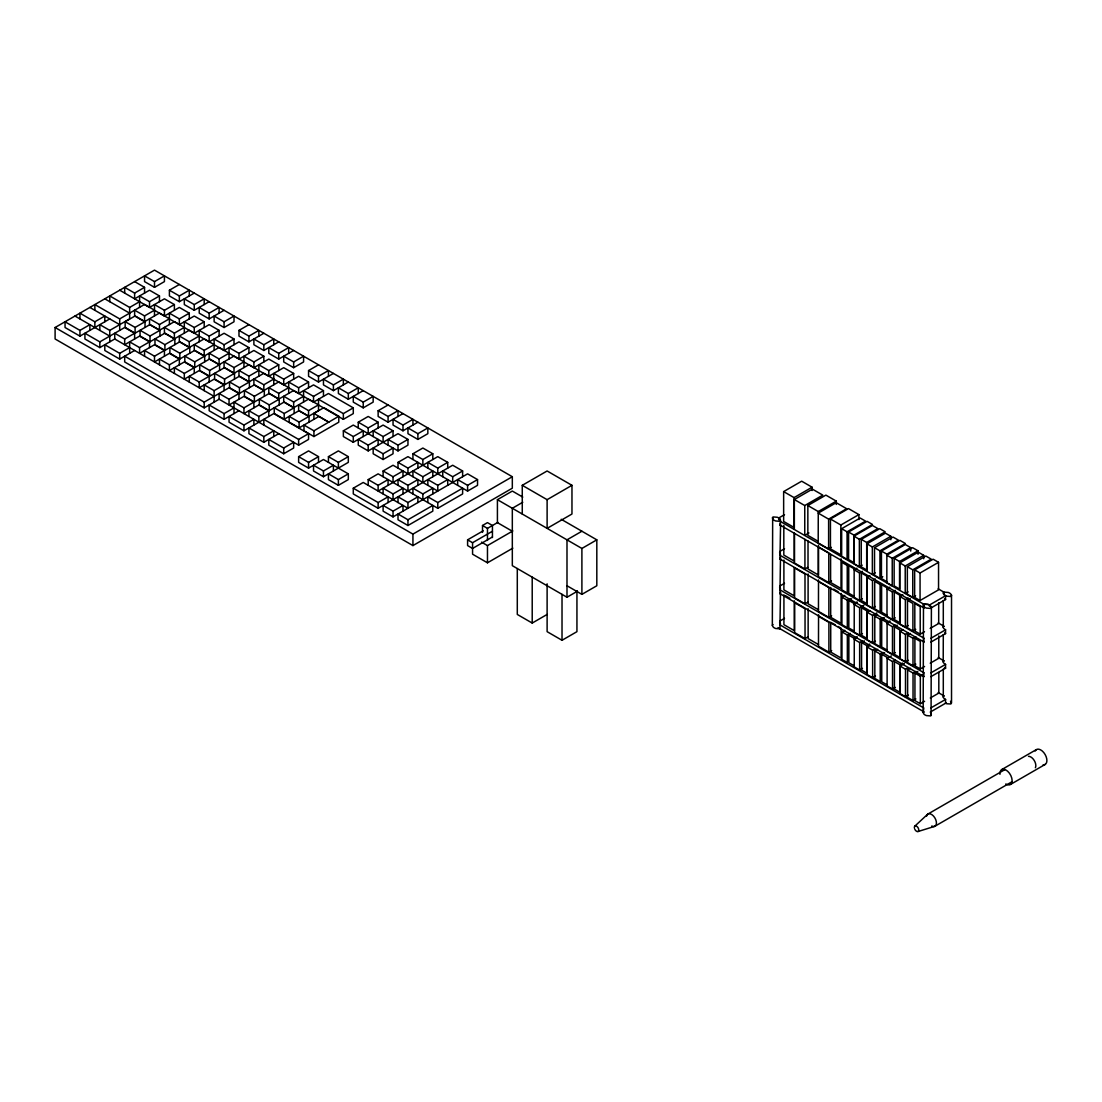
<?xml version="1.0" encoding="UTF-8"?>
<svg xmlns="http://www.w3.org/2000/svg" width="1102" height="1102" viewBox="0 0 1102 1102"><rect width="100%" height="100%" fill="white"/><g stroke="black" fill="none" stroke-linecap="round" stroke-linejoin="round"><path stroke-width="1.5" d="M924.013 676.614L779.968 593.675L780.478 557.64M923.173 712.457L923.49 604.419A1.887 1.088 0 0 1 924.068 604.061L928.104 604.378A7.907 4.56 0 0 1 930.405 605.687L931.397 607.312L931.066 715.57A1.887 1.088 0 0 1 930.474 715.914L926.451 715.597A7.838 4.532 0 0 1 923.958 714.137L923.159 712.622L923.793 707.939L779.968 624.903L780.478 592.242M945.626 664.341A6.364 3.678 0 0 1 943.202 661.999L943.298 634.628M780.478 523.588L779.968 525.02L924.013 607.96M780.574 524.029L779.968 559.072L924.013 642.025M780.574 558.094L779.968 559.072M780.574 592.697L779.968 593.675M772.364 517.83L773.328 519.676A7.907 4.56 0 0 0 775.629 520.971L779.665 521.287A1.887 1.088 0 0 0 780.257 520.943L779.596 518.56A7.907 4.56 0 0 0 777.296 517.265L773.26 516.948A1.887 1.088 0 0 0 772.667 517.293L772.337 625.55L773.328 627.176A7.907 4.56 0 0 0 775.629 628.484L779.665 628.801M923.173 604.957L924.151 606.803A7.907 4.56 0 0 0 926.451 608.097L930.474 608.414A1.887 1.088 0 0 0 931.066 608.056L931.369 607.533M931.369 715.033L930.653 713.407M930.887 707.897L945.544 699.439L945.544 703.2A7.631 4.408 0 0 0 946.866 703.765L950.627 703.985A1.887 1.088 0 0 0 951.205 703.627L950.544 701.244M772.364 625.344L772.667 624.806A1.887 1.088 0 0 1 773.039 624.545M943.629 592.477L943.298 593.331A6.364 3.678 0 0 0 945.626 595.672M914.812 826.156L927.54 814.35M779.968 525.02L780.574 520.199L779.582 518.601A7.866 4.546 0 0 0 778.728 517.995L784.528 514.648M55.1 327.514L154.5 270.128L512.32 476.725L512.32 488.2L412.933 545.586L55.1 338.989L55.1 327.514L412.933 534.112L512.32 476.725M124.678 293.091L124.678 287.346L134.623 293.091L144.555 287.346L144.555 293.091M154.5 281.602L164.432 275.872L164.432 281.602L154.5 287.346L144.555 281.602L144.555 275.872L154.5 281.602L154.5 287.346M109.773 318.905L79.95 336.124L65.046 327.514L65.046 321.784L79.95 330.38L89.896 324.649L89.896 330.38M79.95 318.905L79.95 313.175L94.855 321.784L104.8 316.04L104.8 321.784M109.773 301.686L109.773 295.956L129.65 307.43L139.582 301.686M119.705 330.38L119.705 318.905L144.555 304.441L154.5 310.172L144.555 315.916L134.623 310.172L134.623 315.916L144.555 321.66L159.473 313.051L169.405 318.781L159.473 324.525L149.528 318.781L149.528 324.525L159.473 330.269L174.378 321.66L184.323 327.39L174.378 333.135L164.432 327.39L164.432 333.135L174.378 338.865L189.282 330.269L199.228 336L189.282 341.744L179.35 336L179.35 341.744L189.282 347.474L204.201 338.865L214.132 344.609L204.201 350.353L194.255 344.609L194.255 350.353L204.201 356.084L219.105 347.474L229.051 353.219L219.105 358.963L209.16 353.219L209.16 358.963L219.105 364.693L234.01 356.084L243.955 361.828L234.01 367.558L224.078 361.828L224.078 367.558L234.01 373.303L248.928 364.693L258.86 370.437L248.928 376.168L238.982 370.437L238.982 376.168L248.928 381.912L263.833 373.303L273.778 379.047L263.833 384.777L253.901 379.047L253.901 384.777L263.833 390.521L278.737 381.912L288.683 387.642L278.737 393.386L268.805 387.642L268.805 393.386L278.737 399.131L293.655 390.521L303.587 396.252L293.655 401.996L283.71 396.252L283.71 401.996L293.655 407.74L308.56 399.131L318.506 404.861L308.56 410.605L298.628 404.861L298.628 410.605L308.56 416.336L318.506 410.605L318.506 399.255L343.356 413.594L353.287 407.85L353.287 413.594L343.356 419.339L318.506 404.985M139.582 307.43L139.582 295.956L149.528 301.686L159.473 295.956L159.473 301.686M194.255 293.091L179.35 301.686L169.405 295.956L169.405 290.212L179.35 284.481M99.827 330.38L99.827 324.649L109.773 330.38L129.65 318.905L129.65 307.43M119.705 290.212L149.528 307.43L164.432 298.821L174.378 304.565L174.378 310.296M159.955 336.027L159.955 330.297L150.01 324.553L135.105 333.162L125.16 327.418L125.16 321.688L135.105 315.943L145.037 321.688L145.037 327.418M214.132 396.376L114.732 338.989L99.827 347.598L84.923 338.989L84.923 333.259L99.827 341.868L124.678 327.514L134.623 333.259L134.623 338.989M169.405 290.212L179.35 295.956L189.282 290.212L189.282 295.956M154.5 315.916L154.5 304.565L164.432 310.296L174.378 304.565M125.16 321.688L135.105 327.418L145.037 321.688M114.732 338.989L114.732 333.259L124.678 338.989L134.623 333.259M154.5 310.296L164.432 316.04L179.35 307.43L189.282 313.175L189.282 318.905M209.16 301.686L194.255 310.296L184.31 304.565L184.31 298.821L194.255 304.565L204.201 298.821L204.201 304.565M134.623 350.477L119.705 359.073L104.8 350.477L104.8 344.733L119.705 353.343L129.65 347.598M169.405 324.525L169.405 313.175L179.35 318.905L189.282 313.175M174.86 344.637L174.86 338.906L164.914 333.162L150.01 341.772L140.064 336.027L140.064 330.297L150.01 336.027L159.955 330.297M129.65 353.343L129.65 341.868L139.582 347.598L149.528 341.868L149.528 347.598M169.405 318.905L179.35 324.649L194.255 316.04L204.201 321.784L204.201 327.514M224.078 310.296L209.16 318.905L199.228 313.175L199.228 307.43L209.16 313.175L219.105 307.43L219.105 313.175M184.323 333.135L184.31 321.784L194.255 327.514L204.201 321.784M189.764 353.246L189.764 347.516L179.833 341.772L164.914 350.381L154.983 344.637L154.983 338.906L164.914 344.637L174.86 338.906M144.555 356.208L144.555 350.477L154.5 356.208L164.432 350.477L164.432 356.208M184.31 327.514L194.255 333.259L209.16 324.649L219.105 330.38L219.105 336.124M224.078 321.784L234.01 316.04L234.01 321.784L224.078 327.514L214.132 321.784L214.132 316.04L224.078 321.784L224.078 327.514M199.228 341.744L199.228 330.38L209.16 336.124L219.105 330.38M204.683 361.855L204.683 356.111L194.737 350.381L179.833 358.99L169.887 353.246L169.887 347.516L179.833 353.246L189.764 347.516M159.473 364.817L159.473 359.073L169.405 364.817L179.35 359.073L179.35 364.817M199.228 336.124L209.16 341.868L224.078 333.259L234.01 338.989L234.01 344.733M263.833 333.259L248.928 341.868L238.982 336.124L238.982 330.38L248.928 324.649M214.132 350.353L214.132 338.989L224.078 344.733L234.01 338.989M219.587 370.465L219.587 364.721L209.642 358.99L194.737 367.6L184.805 361.855L184.805 356.111L194.737 361.855L204.683 356.111M174.378 373.426L174.378 367.682L184.31 373.426L194.255 367.682L194.255 373.426M214.132 344.733L224.078 350.477L238.982 341.868L248.928 347.598L248.928 353.343M238.982 330.38L248.928 336.124L258.86 330.38L258.86 336.124M229.051 358.963L229.051 347.598L238.982 353.343L248.928 347.598M234.492 379.074L234.492 373.33L224.56 367.6L209.642 376.209L199.71 370.465L199.71 364.721L209.642 370.465L219.587 364.721M189.282 382.036L189.282 376.292L199.228 382.036L209.16 376.292L209.16 382.036M229.051 353.343L238.982 359.073L253.887 350.477L263.833 356.208L263.833 361.952M278.737 341.868L263.833 350.477L253.887 344.733L253.887 338.989L263.833 344.733L273.778 338.989L273.778 344.733M243.955 367.558L243.955 356.208L253.887 361.952L263.833 356.208M249.41 387.684L249.41 381.939L239.465 376.209L224.56 384.805L214.615 379.074L214.615 373.33L224.56 379.074L234.492 373.33M204.201 390.645L204.201 384.901L214.132 390.645L224.078 384.901L224.078 390.645M243.955 361.952L253.887 367.682L268.805 359.073L278.737 364.817L278.737 370.561M293.655 350.477L278.737 359.073L268.805 353.343L268.805 347.598L278.737 353.343L288.683 347.598L288.683 353.343M253.887 425.069L253.887 419.339L243.955 425.069L229.051 416.46L229.051 422.204L243.955 430.813L273.778 413.594L308.56 433.678L308.56 439.422L298.628 445.153L219.105 399.255L204.201 407.85L124.678 361.952L124.678 356.208L204.201 402.12L229.051 387.766L238.982 393.51L238.982 399.255M258.86 376.168L258.86 364.817L268.805 370.561L278.737 364.817M264.315 396.293L264.315 390.549L254.383 384.805L239.465 393.414L229.533 387.684L229.533 381.939L239.465 387.684L249.41 381.939M219.105 399.255L219.105 393.51L229.051 399.255L238.982 393.51M258.86 370.561L268.805 376.292L283.71 367.682L293.655 373.426L293.655 379.171M293.655 361.952L303.587 356.208L303.587 361.952L293.655 367.682L283.71 361.952L283.71 356.208L293.655 361.952L293.655 367.682M238.982 410.729L224.078 419.339L209.16 410.729L209.16 404.985L224.078 413.594L234.01 407.85M273.778 384.777L273.778 373.426L283.71 379.157L293.655 373.426M279.219 404.902L279.219 399.158L269.287 393.414L254.383 402.023L244.437 396.293L244.437 390.549L254.383 396.293L264.315 390.549M234.01 413.594L234.01 402.12L243.955 407.85L253.887 402.12L253.887 407.85M273.778 379.171L283.71 384.901L298.628 376.292L308.56 382.036L308.56 387.766M333.41 373.426L318.506 382.036L308.56 376.292L308.56 370.561L318.506 364.817M294.138 413.498L294.138 407.768L284.192 402.023L269.287 410.633L259.342 404.902L259.342 399.158L269.287 404.902L279.219 399.158M288.683 393.386L288.683 382.036L298.628 387.766L308.56 382.036M308.56 370.561L318.506 376.292L328.437 370.561L328.437 376.292M248.928 416.46L248.928 410.729L258.86 416.46L268.805 410.729L268.805 416.46M288.683 387.766L298.628 393.51L313.533 384.901L323.465 390.645L323.465 396.376M309.042 422.107L309.042 416.377L299.11 410.633L284.192 419.242L274.26 413.498L274.26 407.768L284.192 413.498L294.138 407.768M303.587 401.996L303.587 390.645L313.533 396.376L323.465 390.645M348.315 382.036L333.41 390.645L323.465 384.901L323.465 379.157L333.41 384.901L343.356 379.157L343.356 384.901M303.587 396.376L313.533 402.12L328.437 393.51L353.287 407.85M278.737 433.678L263.833 442.288L248.928 433.678L248.928 427.948L263.833 436.544L273.778 430.813L273.778 436.544M313.932 419.132L313.932 413.402L328.837 422.204L318.905 416.46L299.11 427.851L289.165 422.107L289.165 416.377L299.11 422.107L309.042 416.377M313.932 413.402L323.878 407.657L338.782 416.267L338.782 422.204L313.932 436.544L304 430.813L304 425.069L313.932 430.813L313.932 436.544M363.233 390.645L348.315 399.255L338.383 393.51L338.383 387.766L348.315 393.51L358.26 387.766L358.26 393.51M283.71 448.032L293.655 442.288L293.655 448.032L283.71 453.762L268.805 445.153L268.805 439.422L283.71 448.032L283.71 453.762M263.833 425.069L263.833 419.339L298.628 439.422L308.56 433.678M313.932 430.813L338.782 416.267M363.233 402.12L373.165 396.376L373.165 402.12L363.233 407.85L353.287 402.12L353.287 396.376L363.233 402.12L363.233 407.85M348.315 473.846L338.383 479.59L328.437 473.846L328.437 479.59L338.383 485.335L348.315 479.59L348.315 473.846L323.465 459.506L308.56 468.116L298.628 462.372L298.628 456.641L308.56 450.897L318.506 456.641L318.506 462.372M393.042 436.544L393.042 430.813L383.11 425.069L353.287 442.288L343.356 436.544L343.356 430.813L353.287 425.069L398.015 450.897L407.96 445.153L407.96 439.422L398.015 433.678L368.206 450.897L358.26 445.153L358.26 439.422L368.206 445.153L378.138 439.422L378.138 445.153M358.26 427.948L358.26 422.204L368.206 416.46L378.138 422.204L378.138 427.948M402.988 413.594L388.083 422.204L378.138 416.46L378.138 410.729L388.083 404.985M298.628 456.641L308.56 462.372L318.506 456.641M343.356 430.813L353.287 436.544L363.233 430.813L363.233 436.544M358.26 422.204L368.206 427.948L378.138 422.204M378.138 410.729L388.083 416.46L398.015 410.729L398.015 416.46M328.437 462.372L328.437 456.641L338.383 450.897L348.315 456.641L348.315 462.372L323.465 476.725L313.533 470.981L313.533 465.237L323.465 470.981L333.41 465.237L333.41 470.981M328.437 456.641L338.383 462.372L348.315 456.641M373.165 436.544L373.165 430.813L383.11 436.544L393.042 430.813M417.892 422.204L402.988 430.813L393.042 425.069L393.042 419.339L402.988 425.069L412.933 419.339L412.933 425.069M383.11 453.762L393.042 448.032L393.042 453.762L383.11 459.506L373.165 453.762L373.165 448.032L383.11 453.762L383.11 459.506M388.083 445.153L388.083 439.422L398.015 445.153L407.96 439.422M417.892 433.678L427.838 427.948L427.838 433.678L417.892 439.422L407.96 433.678L407.96 427.948L417.892 433.678L417.892 439.422M462.62 476.725L462.62 470.981L452.688 465.237L378.138 508.284L353.287 493.93L353.287 488.2L363.233 482.456L407.96 508.284L407.96 502.54L417.892 496.809L417.892 502.54M368.206 485.335L368.206 479.59L378.138 473.846L437.783 508.284L462.62 493.93L462.62 488.2L437.783 502.54L427.838 496.809L427.838 502.54M383.11 476.725L383.11 470.981L393.042 465.237L437.783 491.065L437.783 485.335L447.715 479.59L447.715 485.335M398.015 468.116L398.015 462.372L407.96 456.641L467.592 491.065L477.538 485.335L477.538 479.59L467.592 473.846L393.042 516.893L383.11 511.149L383.11 505.419L393.042 511.149L402.988 505.419L402.988 511.149M412.933 459.506L412.933 453.762L422.865 448.032L432.81 453.762L432.81 459.506M368.206 479.59L378.138 485.335L388.083 479.59L388.083 485.335M383.11 470.981L393.042 476.725L402.988 470.981L402.988 476.725M398.015 462.372L407.96 468.116L417.892 462.372L417.892 468.116M412.933 453.762L422.865 459.506L432.81 453.762M353.287 488.2L378.138 502.54L388.083 496.809L388.083 502.54M383.11 493.93L383.11 488.2L393.042 493.93L402.988 488.2L402.988 493.93M398.015 485.335L398.015 479.59L407.96 485.335L417.892 479.59L417.892 485.335M412.933 476.725L412.933 470.981L422.865 476.725L432.81 470.981L432.81 476.725M427.838 468.116L427.838 462.372L437.783 468.116L447.715 462.372L447.715 468.116M412.933 493.93L412.933 488.2L422.865 493.93L432.81 488.2L432.81 493.93M442.742 476.725L442.742 470.981L452.688 476.725L462.62 470.981M407.96 519.758L432.81 505.419L432.81 511.149L407.96 525.502L398.015 519.758L398.015 514.028L407.96 519.758L407.96 525.502M457.661 485.335L457.661 479.59L467.592 485.335L477.538 479.59M512.32 531.233L497.415 522.623L497.415 499.674L512.32 491.065L522.761 497.085M522.265 514.014L522.265 485.321L547.115 470.981L571.966 485.321L571.966 514.014L547.115 528.368L547.115 499.674L571.966 485.321M482.511 532.39L482.511 525.502L487.47 522.623L492.442 525.502L492.442 537.542M522.761 502.25L512.32 508.284L512.32 565.67L566.993 597.229L577.434 591.209M492.442 536.977L472.565 548.452L467.592 545.586L467.592 539.842L483.213 530.82M482.511 525.502L487.47 528.368L497.911 522.348M467.592 539.842L472.565 542.707L492.442 531.233M481.505 542.143L487.47 545.586L512.816 530.944M472.565 542.707L472.565 554.196L487.47 562.805L512.816 548.162M581.897 531.233L566.993 539.842L566.993 597.229M497.415 499.674L581.897 548.452L596.816 539.842L596.816 585.754L581.897 594.364L566.993 585.754M517.293 568.536L517.293 614.448L532.211 623.057L547.115 614.448M812.091 487.208L794.06 497.622L794.06 527.445L783.646 521.439L783.646 491.602L801.677 481.188L812.091 487.208L812.091 490.514M794.349 499.537L812.381 489.123L822.795 495.129L804.763 505.542L794.349 499.537L794.349 529.359M547.115 583.84L547.115 631.666L562.02 640.276L576.938 631.666L576.938 590.851M818.263 541.371L807.849 535.365L807.849 505.529L825.88 495.115L836.294 501.135L836.294 504.44M831.39 547.363L828.621 548.961L818.207 542.955L818.263 511.548L836.294 501.135M828.621 519.138L846.653 508.725L836.239 502.705L818.207 513.119L828.621 519.138L828.621 548.961M858.899 514.606L840.854 525.02L840.854 554.843L830.44 548.837L830.44 519.001L848.485 508.587L858.899 514.606L858.899 519.579M808.923 532.969L804.763 535.379L804.763 505.542M780.188 551.22L784.528 548.713M841.666 528.684L860.152 518.023L865.566 521.136L847.08 531.811L841.666 528.684L841.666 556.207L847.08 559.334L847.08 531.811M848.581 532.018L867.067 521.342L872.481 524.469L853.995 535.145L848.581 532.018L848.581 559.54L853.995 562.654L853.995 535.145M853.954 536.164L872.453 525.489L877.853 528.616L859.367 539.291L853.954 536.164L853.954 563.673L859.367 566.8L862.205 565.161M794.514 533.313L794.514 563.012L804.928 569.018L807.697 567.42M780.188 585.823L784.528 583.302M861.268 539.346L879.754 528.671L885.168 531.798L866.682 542.46L861.268 539.346L861.268 566.855L866.682 569.982L866.682 542.46M866.943 571.359L866.943 543.851L885.429 533.175L890.843 536.302L890.843 539.732M866.943 543.851L872.357 546.978L890.843 536.302M874.533 547.708L893.019 537.046L898.433 540.159L879.947 550.835L874.533 547.708L874.533 575.23L879.947 578.357L882.785 576.704M886.862 581.677L881.448 578.564L881.448 551.041L899.935 540.366L905.348 543.493L886.862 554.168L886.834 582.696L892.234 585.823L892.234 558.301L910.72 547.639L910.72 551.069M828.787 582.6L828.787 552.915L818.373 546.895L818.373 576.594L828.787 582.6L831.555 581.002M856.97 568.164L854.119 569.803L859.532 572.93L862.37 571.291M804.997 603.8L804.997 573.977L794.583 567.957L794.583 597.794L804.997 603.8L807.78 602.202M780.188 620.853L784.528 618.346M918.035 550.821L899.549 561.483L899.549 589.005L894.135 585.878L894.135 558.37L912.621 547.694L918.035 550.821L918.035 554.251M875.36 606.486L872.508 608.139L867.109 605.012L867.109 577.489L869.946 575.85M875.195 572.847L872.357 574.486L872.357 546.978M899.811 590.383L899.811 562.874L918.297 552.198L923.71 555.325L923.71 558.755M841.914 597.119L847.314 600.232L847.314 627.754L841.914 624.627L841.914 597.119L844.752 595.479M867.109 577.489L872.508 580.616L875.36 578.977M899.811 562.874L905.224 565.987L923.71 555.325M847.314 600.232L850.165 598.593M854.229 631.088L848.829 627.961L848.829 600.452L851.667 598.799M907.345 566.703L925.832 556.028L931.231 559.141L912.745 569.817L907.345 566.703L907.345 594.212L912.745 597.339L915.597 595.7M818.51 579.969L818.455 611.376L828.856 617.382L831.638 615.784M862.453 633.581L859.615 635.22L854.202 632.107L854.229 603.565L857.081 601.926M854.16 596.306L848.747 593.179L848.747 565.67L854.16 568.784L854.119 597.325L859.532 600.452L862.37 598.799M857.053 602.946L854.202 604.585L859.615 607.712L863.872 605.246M914.646 569.872L933.132 559.21L938.546 562.323L938.546 589.846L920.06 600.521L914.646 597.394L914.646 569.872L920.06 572.999L938.546 562.323M889.837 587.187L886.986 588.826L892.4 591.953L895.237 590.314M805.039 638.609L805.039 608.772L794.625 602.766L794.625 632.589L805.039 638.609L807.821 636.997M875.443 641.268L872.591 642.907L867.191 639.794L867.191 612.271L870.029 610.632M908.227 625.509L905.376 627.162L899.976 624.035L899.976 596.513L902.813 594.873M908.062 591.87L905.224 593.51L905.224 565.987M841.956 631.914L847.355 635.041L847.355 662.564L841.956 659.437L841.956 631.914L844.793 630.275M867.191 612.271L872.591 615.398L876.861 612.932M874.781 616.142L880.181 619.255L880.181 646.778L874.781 643.651L874.781 616.142L877.619 614.503M899.976 596.513L905.376 599.64L908.227 598M847.355 635.041L850.207 633.402M915.748 629.338L912.911 630.978L907.497 627.865L907.497 600.342L910.348 598.703M880.181 619.255L883.033 617.616M887.096 650.111L881.696 646.984L881.696 619.476L884.534 617.823M818.552 614.778L818.483 646.171L828.897 652.191L831.679 650.593M862.494 668.391L859.643 670.03L854.243 666.903L854.27 638.375L857.122 636.736M857.081 637.755L854.243 639.394L859.643 642.507L862.494 640.868M895.32 652.604L892.482 654.244L887.069 651.13L887.096 622.589L889.948 620.949M887.027 615.329L881.614 612.202L881.614 584.694L887.027 587.807L886.986 616.349L892.4 619.476L895.237 617.823M889.92 621.969L887.069 623.608L892.482 626.735L895.32 625.096M861.557 642.576L866.957 645.689L866.957 673.212L861.557 670.085L861.557 642.576L864.395 640.923M894.383 626.79L899.783 629.917L899.783 657.426L894.383 654.312L894.383 626.79L897.221 625.151M930.887 608.015L945.544 599.557L945.544 595.741L929.427 605.039L929.427 606.238M866.957 645.689L869.795 644.05M875.484 676.077L872.632 677.716L867.233 674.589L867.233 647.081L870.07 645.441M908.31 660.291L905.458 661.93L900.058 658.817L900.058 631.294L902.896 629.655M867.233 647.081L872.632 650.194L875.484 648.555M874.823 650.938L880.222 654.065L880.222 681.573L874.823 678.46L874.823 650.938L877.66 649.298M900.058 631.294L905.458 634.421L908.31 632.782M915.831 664.12L912.993 665.76L907.58 662.633L907.58 635.124L910.431 633.485M880.222 654.065L883.074 652.425M887.138 684.907L881.738 681.794L881.738 654.271L884.575 652.632M907.58 635.124L912.993 638.251L915.831 636.598M920.211 634.16L920.211 606.651L914.812 603.524L914.812 631.033L920.211 634.16L924.482 631.694M930.171 628.415L938.697 623.484L938.697 602.849M891.38 655.952L887.11 658.417L892.524 661.531L895.361 659.891M930.887 638.265L945.544 629.807L945.544 633.622L930.887 642.08M899.824 664.713L899.824 692.235L894.425 689.108L894.425 661.599L899.824 664.713L902.662 663.073M908.351 695.1L905.5 696.74L900.1 693.613L900.1 666.104L904.356 663.638M900.1 666.104L905.5 669.217L908.351 667.578M915.872 698.916L913.035 700.569L907.621 697.442L907.621 669.92L910.472 668.28M907.621 669.92L913.035 673.047L915.872 671.407M920.294 668.942L920.294 641.419L914.894 638.306L914.894 665.815L920.294 668.942L924.564 666.476M930.253 663.197L938.78 658.266L938.78 635.909M924.606 701.285L920.335 703.751L914.936 700.624L914.936 673.102L917.773 671.462M881.738 654.271L887.138 657.398L887.11 685.926L892.524 689.053L895.361 687.414M914.936 673.102L920.335 676.229L923.187 674.589M930.887 672.854L945.544 664.396L945.544 668.225L930.887 676.669M930.295 697.993L938.821 693.075L938.821 672.44M930.24 712.099L946.37 702.787M1001.566 769.692L1036.348 749.608M927.953 814.034L1005.093 769.499M934.978 826.211L1012.118 781.676M1010.465 784.472L1045.247 764.389M779.968 521.205L923.793 604.24L928.394 604.543M779.968 555.256L924.013 638.196M779.968 589.859L924.013 672.799M917.938 831.542L934.551 826.404M910.72 547.639L905.321 544.512L886.834 555.188L892.234 558.301M783.646 491.602L794.06 497.622M807.849 505.529L818.263 511.548M830.44 519.001L840.854 525.02M881.448 551.041L886.862 554.168M894.135 558.37L899.549 561.483M938.16 588.826L944.056 592.242L944.056 593.675M907.497 600.342L912.911 603.469L912.911 630.978M938.16 622.892L944.056 626.308M833.663 589.143L838.126 591.719M818.455 581.539L828.856 587.559L828.856 617.382M848.829 600.452L854.229 603.565M881.696 619.476L887.096 622.589M938.16 657.495L944.056 660.897M818.51 609.805L808.097 603.786L808.097 573.963M785.409 595.7L789.872 598.276M832.217 623.098L835.192 624.806M838.167 626.528L841.143 628.25L841.143 658.073L830.729 652.067L830.729 622.231M818.483 616.349L828.897 622.355L828.897 652.191M854.27 638.375L848.871 635.248L848.871 662.77L854.27 665.883M938.16 692.538L944.056 695.941M818.552 644.601L808.138 638.595L808.138 608.759M778.053 627.617L924.358 712.085M522.265 485.321L547.115 499.674M561.221 519.29L596.816 539.842M134.623 281.602L144.555 287.346M159.473 295.956L149.528 290.212L134.623 298.821L134.623 293.091M447.715 462.372L437.783 456.641L378.138 491.065L378.138 485.335M437.783 485.335L427.838 479.59L427.838 485.335M104.8 298.821L129.65 313.175M119.705 318.905L94.855 304.565L94.855 310.296M89.896 307.43L119.705 324.649M149.528 341.868L139.582 336.124L124.678 344.733L124.678 338.989M164.432 350.477L154.5 344.733L139.582 353.343L139.582 347.598M179.35 359.073L169.405 353.343L154.5 361.952L154.5 356.208M194.255 367.682L184.31 361.952L169.405 370.561L169.405 364.817M209.16 376.292L199.228 370.561L184.31 379.171L184.31 373.426M224.078 384.901L214.132 379.157L199.228 387.766L199.228 382.036M253.887 402.12L243.955 396.376L229.051 404.985L229.051 399.255M268.805 410.729L258.86 404.985L243.955 413.594L243.955 407.85M407.96 502.54L398.015 496.809L398.015 502.54M74.977 316.04L109.773 336.124M779.582 552.653L780.574 554.278M779.582 587.256L780.574 588.881M779.582 622.299L780.574 623.925M951.522 595.149L950.544 593.744A7.907 4.56 0 0 0 948.243 592.449L944.221 592.132A2.011 1.171 0 0 0 943.381 592.89L944.29 594.86A7.907 4.56 0 0 0 946.59 596.154L950.627 596.471A1.887 1.088 0 0 0 951.205 596.127L951.522 595.149L951.522 703.09M945.626 629.738A6.364 3.678 0 0 1 943.202 627.396L943.367 626.955A2.011 1.171 0 0 1 943.932 626.363M943.298 661.985L943.367 661.544A2.011 1.171 0 0 1 943.932 660.966M945.626 699.384A6.364 3.678 0 0 1 943.202 697.043L943.367 696.588A2.011 1.171 0 0 1 943.932 695.996M943.298 600.507L943.298 627.382M943.298 669.093L943.298 697.029M923.793 604.24L923.793 608.056M923.793 638.306L923.793 642.122M923.793 672.895L923.793 676.724M920.335 676.229L920.335 703.751M920.06 572.999L920.06 600.521M912.993 638.251L912.993 665.76M913.035 673.047L913.035 700.569M912.745 569.817L912.745 597.339M905.458 634.421L905.458 661.93M905.5 669.217L905.5 696.74M905.376 599.64L905.376 627.162M892.4 591.953L892.4 619.476M892.482 626.735L892.482 654.244M892.524 661.531L892.524 689.053M879.947 550.835L879.947 578.357M872.591 615.398L872.591 642.907M872.632 650.194L872.632 677.716M872.508 580.616L872.508 608.139M859.532 572.93L859.532 600.452M859.615 607.712L859.615 635.22M859.643 642.507L859.643 670.03M859.367 539.291L859.367 566.8M841.019 558.797L841.019 588.496L830.605 582.476L830.605 554.43M841.101 593.441L841.101 623.277L830.688 617.258L830.688 587.435M818.428 545.325L818.428 575.024L808.014 569.004L808.014 540.958M804.928 539.319L804.928 569.018M794.294 567.695L794.294 595.879L783.894 589.859L783.894 560.036M794.335 600.852L794.335 630.675L783.921 624.669L783.921 594.832M794.225 533.051L794.225 561.097L783.811 555.077L783.811 525.392M779.968 624.903L779.968 628.663M778.728 517.995L778.728 519.662M581.897 548.452L581.897 594.364M562.02 594.364L562.02 640.276M532.211 577.145L532.211 623.057M487.47 528.368L487.47 540.421M487.47 545.586L487.47 562.805M467.592 485.335L467.592 491.065M452.688 476.725L452.688 482.456M437.783 468.116L437.783 473.846M437.783 502.54L437.783 508.284M422.865 459.506L422.865 465.237M422.865 476.725L422.865 482.456M422.865 493.93L422.865 499.674M412.933 534.112L412.933 545.586M407.96 468.116L407.96 473.846M407.96 485.335L407.96 491.065M402.988 425.069L402.988 430.813M398.015 445.153L398.015 450.897M393.042 476.725L393.042 482.456M393.042 493.93L393.042 499.674M393.042 511.149L393.042 516.893M388.083 416.46L388.083 422.204M383.11 436.544L383.11 442.288M378.138 502.54L378.138 508.284M368.206 427.948L368.206 433.678M368.206 445.153L368.206 450.897M353.287 436.544L353.287 442.288M348.315 393.51L348.315 399.255M343.356 413.594L343.356 419.339M338.383 462.372L338.383 468.116M338.383 479.59L338.383 485.335M333.41 384.901L333.41 390.645M323.465 470.981L323.465 476.725M318.506 376.292L318.506 382.036M313.533 396.376L313.533 402.12M308.56 410.605L308.56 416.336M308.56 462.372L308.56 468.116M299.11 422.107L299.11 427.851M298.628 387.766L298.628 393.51M298.628 439.422L298.628 445.153M293.655 401.996L293.655 407.74M284.192 413.498L284.192 419.242M283.71 379.157L283.71 384.901M278.737 353.343L278.737 359.073M278.737 393.386L278.737 399.131M269.287 404.902L269.287 410.633M268.805 370.561L268.805 376.292M263.833 344.733L263.833 350.477M263.833 384.777L263.833 390.521M263.833 436.544L263.833 442.288M258.86 416.46L258.86 422.204M254.383 396.293L254.383 402.023M253.887 361.952L253.887 367.682M248.928 336.124L248.928 341.868M248.928 376.168L248.928 381.912M243.955 425.069L243.955 430.813M239.465 387.684L239.465 393.414M238.982 353.343L238.982 359.073M234.01 367.558L234.01 373.303M224.56 379.074L224.56 384.805M224.078 344.733L224.078 350.477M224.078 413.594L224.078 419.339M219.105 358.963L219.105 364.693M214.132 390.645L214.132 402.12M209.642 370.465L209.642 376.209M209.16 313.175L209.16 318.905M209.16 336.124L209.16 341.868M204.201 350.353L204.201 356.084M204.201 402.12L204.201 407.85M194.737 361.855L194.737 367.6M194.255 304.565L194.255 310.296M194.255 327.514L194.255 333.259M189.282 341.744L189.282 347.474M179.833 353.246L179.833 358.99M179.35 295.956L179.35 301.686M179.35 318.905L179.35 324.649M174.378 333.135L174.378 338.865M164.914 344.637L164.914 350.381M164.432 310.296L164.432 316.04M159.473 324.525L159.473 330.269M150.01 336.027L150.01 341.772M149.528 301.686L149.528 307.43M144.555 315.916L144.555 321.66M135.105 327.418L135.105 333.162M119.705 353.343L119.705 359.073M109.773 330.38L109.773 341.868M99.827 341.868L99.827 347.598M94.855 321.784L94.855 327.514M79.95 330.38L79.95 336.124M926.617 816.1A7.025 4.064 60 0 1 932.085 814.791A7.025 4.064 60 0 1 936.438 823.194A7.025 4.064 60 0 1 931.755 826.018M1028.483 756.33A7.025 4.064 60 0 1 1034.241 760.49A7.025 4.064 60 0 1 1035.384 767.736M999.941 774.307A8.637 4.987 60 0 1 1005.671 769.857A8.637 4.987 60 0 1 1012.118 780.547A8.637 4.987 60 0 1 1005.768 783.99M1035.177 751.027A8.637 4.987 60 0 1 1045.137 754.539A8.637 4.987 60 0 1 1043.112 764.857M914.426 828.181A3.127 1.805 60 0 1 916.85 826.376A3.127 1.805 60 0 1 918.462 831.142A3.127 1.805 60 0 1 914.77 829.2M945.626 599.502A6.364 3.678 0 0 1 944.51 598.868M945.626 668.156A6.364 3.678 0 0 1 944.51 667.523M945.626 633.554A6.364 3.678 0 0 1 944.51 632.934M866.833 576.112L861.433 572.985L861.433 600.507L866.833 603.62L866.833 576.112M899.7 595.135L894.301 592.008L894.301 619.531L899.7 622.644L899.7 595.135M847.245 565.464L841.832 562.337L841.832 589.846L847.245 592.972L847.245 565.464M880.112 584.473L874.699 581.36L874.699 608.869L880.112 611.996L880.112 584.473M866.916 610.894L861.516 607.767L861.516 635.289L866.916 638.402L866.916 610.894"/></g></svg>
